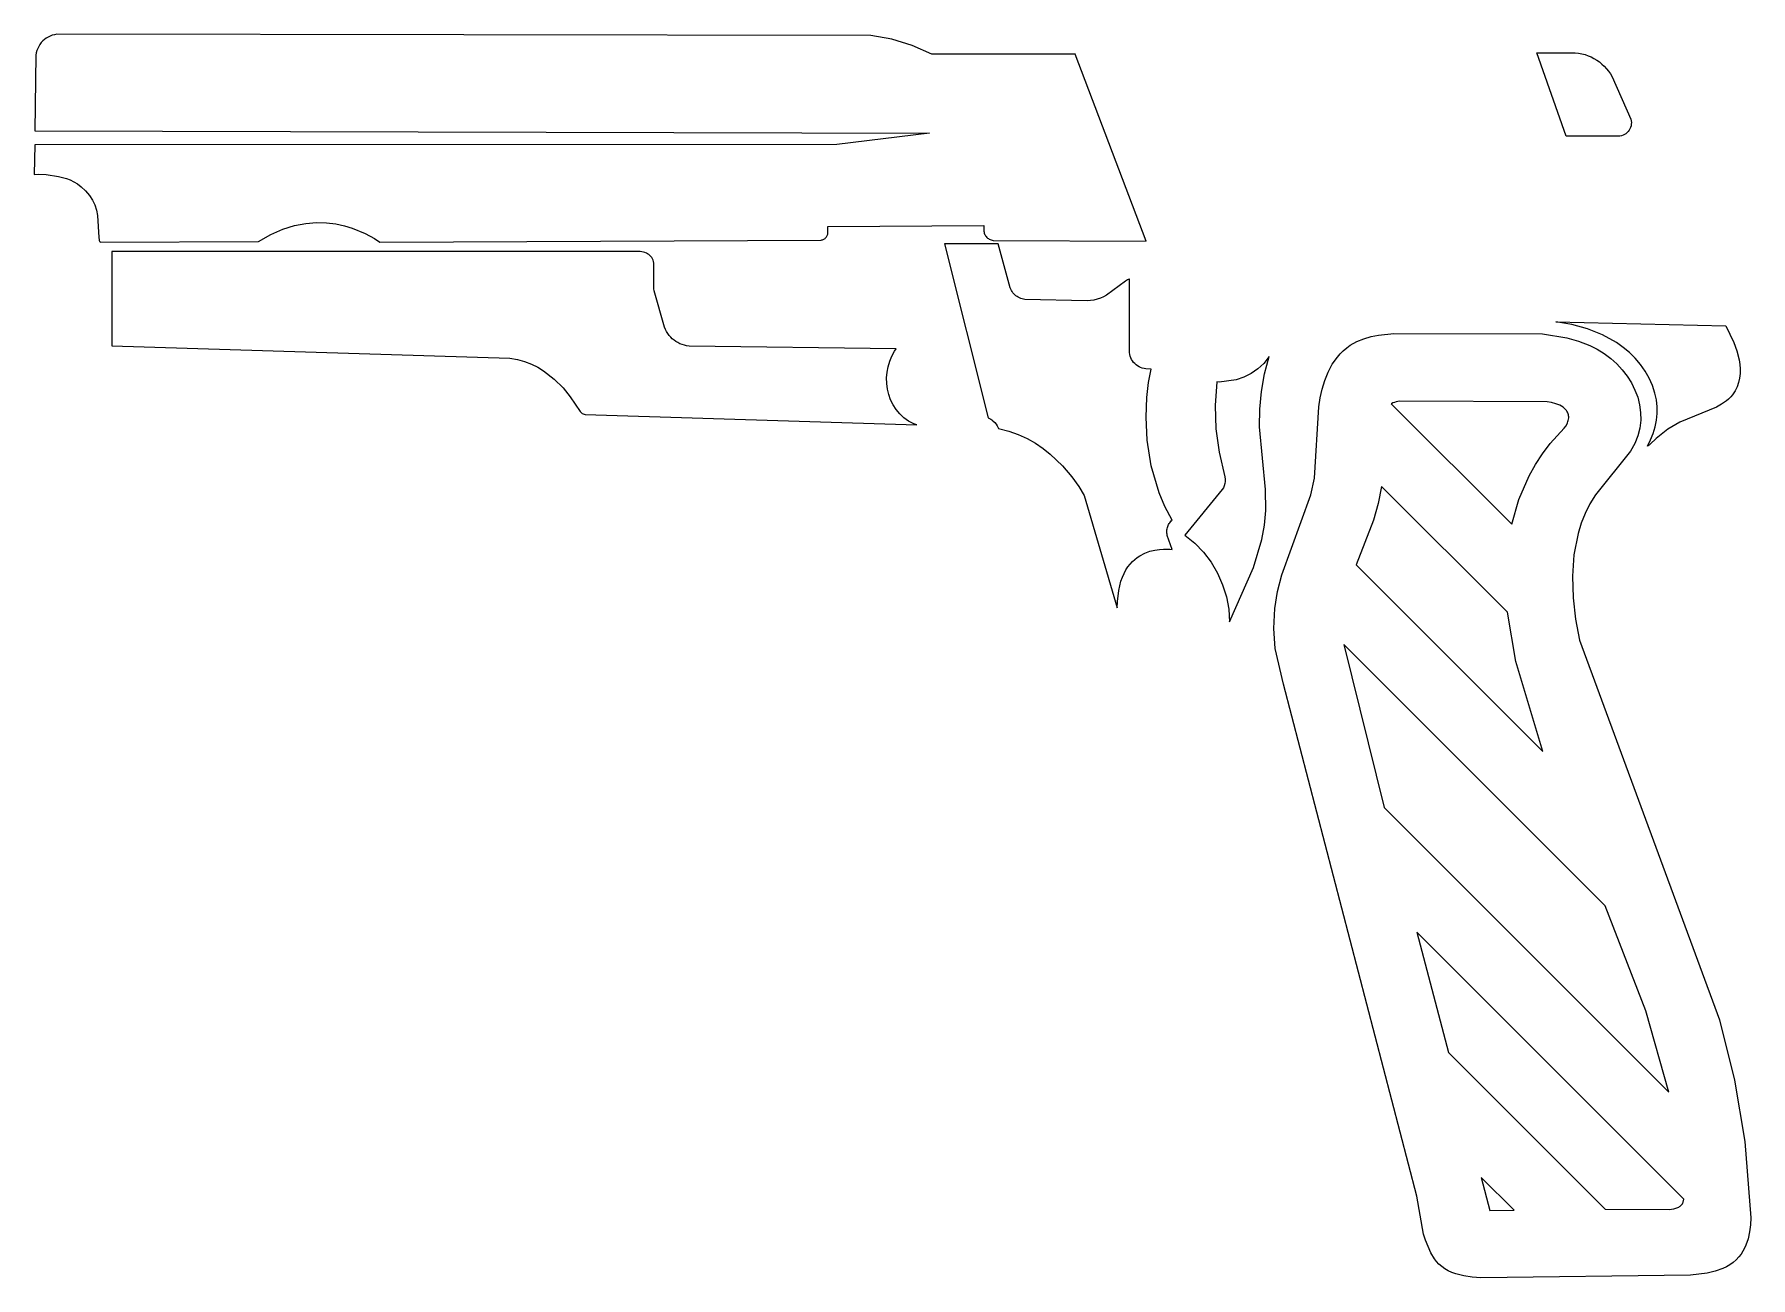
# Model space of a CAD drawing. Header units: metres. Extents: x 33 to 150, y -135 to -51.
import ezdxf

# ---------------------------------------------------------------- set-up
doc = ezdxf.new("R2010")
doc.units = ezdxf.units.M

msp = doc.modelspace()

# ---------------------------------------------------------------- linework, layer by layer
for points in [[(103.780336, -51.876706), (93.989652, -51.876706), (92.65158, -51.284378), (91.257374, -50.856642), (89.822528, -50.597308), (34.25571, -50.518314), (34.097468, -50.54219), (33.944814, -50.581052), (33.798256, -50.634138), (33.65881, -50.700686), (33.527238, -50.779934), (33.404048, -50.87112), (33.290256, -50.973228), (33.186624, -51.08575), (33.093914, -51.20767), (33.013142, -51.33848), (32.944816, -51.477164), (32.889952, -51.62296), (32.849058, -51.775106), (32.82315, -51.93284), (32.752538, -57.115202), (93.828616, -57.260998), (87.495126, -58.035952), (32.741108, -58.055002), (32.716724, -60.084716), (32.981138, -60.064142), (33.514792, -60.078366), (34.370772, -60.21578), (34.902648, -60.35675), (35.155886, -60.45454), (35.40506, -60.57773), (35.653472, -60.731654), (35.904678, -60.921646), (36.21532, -61.20892), (36.472876, -61.511688), (36.680648, -61.830712), (36.84143, -62.167008), (36.95827, -62.521338), (37.034216, -62.894464), (37.1094, -64.394588), (37.135054, -64.541654), (37.15131, -64.60109), (37.160454, -64.626236), (37.17036, -64.647826), (37.181028, -64.665606), (37.186616, -64.672972), (37.192458, -64.679322), (37.1983, -64.684656), (37.204396, -64.688974), (37.210746, -64.692022), (37.21735, -64.6938), (48.024034, -64.65443), (48.870108, -64.171068), (49.691798, -63.81369), (50.485294, -63.569342), (51.246024, -63.424816), (51.970178, -63.366904), (52.653184, -63.382652), (53.290978, -63.459106), (53.879496, -63.583058), (54.41442, -63.7413), (55.306976, -64.108838), (55.935118, -64.457072), (56.30799, -64.714374), (86.41969, -64.560958), (86.471252, -64.55283), (86.520782, -64.539876), (86.56828, -64.52235), (86.613492, -64.500506), (86.656164, -64.474344), (86.696042, -64.444372), (86.732872, -64.410844), (86.7664, -64.374014), (86.796118, -64.334136), (86.822026, -64.291464), (86.84387, -64.245998), (86.861142, -64.198246), (86.873842, -64.148462), (86.881716, -64.0969), (86.88451, -63.628524), (97.532698, -63.56731), (97.536254, -63.948564), (97.547176, -64.019176), (97.564702, -64.087502), (97.588578, -64.15278), (97.61855, -64.21501), (97.654364, -64.273684), (97.695512, -64.328548), (97.741486, -64.379094), (97.792032, -64.425068), (97.846896, -64.465962), (97.90557, -64.501522), (97.9678, -64.53124), (98.033332, -64.555116), (98.101658, -64.572388), (98.172524, -64.583056), (108.624116, -64.629284), (103.779066, -51.876452)], [(137.290048, -57.474612), (135.288528, -51.773328), (137.907522, -51.78171), (138.133582, -51.806602), (138.355324, -51.84775), (138.57224, -51.904392), (138.783314, -51.976274), (138.988038, -52.062634), (139.18565, -52.163218), (139.375388, -52.277518), (139.55649, -52.405026), (139.728194, -52.545234), (139.889992, -52.697888), (140.040868, -52.862226), (140.180314, -53.03774), (140.307314, -53.224176), (140.42136, -53.420772), (141.699234, -56.319166), (141.724888, -56.43245), (141.735556, -56.545226), (141.731746, -56.656478), (141.714474, -56.76519), (141.684248, -56.870092), (141.64183, -56.970168), (141.587982, -57.064402), (141.523466, -57.151524), (141.449044, -57.230518), (141.365224, -57.300368), (141.272768, -57.360058), (141.172438, -57.408318), (141.064996, -57.444132), (140.95095, -57.466484), (137.289794, -57.474104)], [(38.007036, -65.332356), (38.007036, -71.78421), (65.183766, -72.632824), (65.698116, -72.712326), (66.185542, -72.844406), (66.645536, -73.022206), (67.077844, -73.238614), (67.482212, -73.486772), (68.206112, -74.050906), (68.81495, -74.659236), (69.30644, -75.25639), (69.968364, -76.254864), (70.014338, -76.307696), (70.066154, -76.35367), (70.123304, -76.392532), (70.185026, -76.424028), (70.250304, -76.44765), (70.31863, -76.46289), (92.954602, -77.172312), (92.758514, -77.098398), (92.572332, -77.0128), (92.395802, -76.91628), (92.072714, -76.692252), (91.788742, -76.43114), (91.54414, -76.13777), (91.338654, -75.816968), (91.172538, -75.47356), (91.045538, -75.112118), (90.957908, -74.737468), (90.909648, -74.354436), (90.900504, -73.968102), (90.93073, -73.582784), (91.000072, -73.203562), (91.10853, -72.835262), (91.256358, -72.482456), (91.443302, -72.14997), (91.551506, -71.992998), (77.407516, -71.795132), (77.247496, -71.773288), (77.091286, -71.738744), (76.939394, -71.692008), (76.792836, -71.633842), (76.651866, -71.564246), (76.517246, -71.483982), (76.389484, -71.393558), (76.269088, -71.293482), (76.157074, -71.184008), (76.053696, -71.065644), (75.959716, -70.938898), (75.875388, -70.804278), (75.801728, -70.662292), (75.739244, -70.513194), (75.032108, -68.017136), (75.013312, -67.895724), (75.003914, -66.131186), (74.986388, -66.023236), (74.957432, -65.923668), (74.918062, -65.832482), (74.86904, -65.74917), (74.81062, -65.673986), (74.74331, -65.606676), (74.667872, -65.546986), (74.585068, -65.494916), (74.495152, -65.450212), (74.398886, -65.412874), (74.297032, -65.382648), (74.078338, -65.343532), (38.006782, -65.331848)], [(98.509074, -64.82969), (94.843854, -64.82969), (97.831402, -76.703936), (97.921826, -76.74102), (98.005646, -76.785724), (98.082608, -76.836524), (98.152966, -76.891896), (98.274378, -77.01153), (98.371152, -77.133958), (98.444304, -77.248004), (98.495104, -77.343), (98.53422, -77.432154), (99.23272, -77.595222), (99.888294, -77.82306), (100.500434, -78.105508), (101.068632, -78.431898), (101.592888, -78.79207), (102.072948, -79.17561), (102.89921, -79.97063), (103.545386, -80.7339), (104.009444, -81.382362), (104.383332, -82.000852), (106.642916, -89.657682), (106.65587, -89.237566), (106.741214, -88.486742), (106.896662, -87.847424), (106.997246, -87.567008), (107.111546, -87.310976), (107.237784, -87.078566), (107.374944, -86.868508), (107.521502, -86.679786), (107.676188, -86.51113), (107.837478, -86.361524), (108.004102, -86.229952), (108.17479, -86.115398), (108.522516, -85.932518), (108.870242, -85.803994), (109.206538, -85.72119), (109.52099, -85.675216), (109.802422, -85.657436), (110.223808, -85.670644), (110.38332, -85.69071), (110.056676, -84.716874), (110.04042, -84.641182), (110.029752, -84.565236), (110.024926, -84.48929), (110.025688, -84.413344), (110.032038, -84.33816), (110.043976, -84.263738), (110.061248, -84.190586), (110.083854, -84.118704), (110.11154, -84.0486), (110.144306, -83.980528), (110.182406, -83.914996), (110.225332, -83.852004), (110.273084, -83.79206), (110.325916, -83.735418), (110.38332, -83.682332), (109.899704, -82.743294), (109.507274, -81.804764), (108.962952, -79.962756), (108.683806, -78.222602), (108.60405, -76.650342), (108.657136, -75.31227), (108.777024, -74.274426), (108.952284, -73.364852), (108.597954, -73.358248), (108.47324, -73.339198), (108.352844, -73.30821), (108.237528, -73.266046), (108.1278, -73.213214), (108.024168, -73.150476), (107.927648, -73.078086), (107.838494, -72.99706), (107.757468, -72.907906), (107.685332, -72.811386), (107.62234, -72.708008), (107.569508, -72.59828), (107.52709, -72.482964), (107.496102, -72.362568), (107.477052, -72.237854), (107.470448, -67.239388), (107.46232, -67.239642), (107.45343, -67.240658), (107.433872, -67.244722), (107.387644, -67.260216), (107.33278, -67.285108), (107.200192, -67.360292), (105.905046, -68.32219), (105.701846, -68.434966), (105.489756, -68.528946), (105.270554, -68.603876), (105.045256, -68.659248), (104.815132, -68.694554), (104.58196, -68.709794), (100.34016, -68.609972), (100.242624, -68.595748), (100.147628, -68.573904), (100.055426, -68.544694), (99.966272, -68.508372), (99.880674, -68.465192), (99.79914, -68.415662), (99.72167, -68.360036), (99.648772, -68.298314), (99.580954, -68.231004), (99.51847, -68.15836), (99.461828, -68.080636), (99.411282, -67.99834), (99.367086, -67.911472), (99.329748, -67.820286), (98.508058, -64.82969)], [(143.346678, -75.006962), (143.174974, -74.483468), (142.949676, -73.982072), (142.67561, -73.50506), (142.357094, -73.054718), (141.9987, -72.633078), (141.605, -72.24268), (141.180566, -71.885556), (140.72997, -71.563992), (139.767564, -71.027036), (138.742928, -70.619112), (137.675366, -70.327012), (136.584436, -70.137782), (148.18741, -70.41769), (148.72462, -71.548244), (148.942044, -72.13219), (149.09673, -72.734678), (149.142704, -73.044812), (149.163024, -73.35901), (149.156166, -73.673716), (149.120098, -73.984866), (149.053042, -74.28865), (148.95322, -74.581004), (148.8186, -74.858372), (148.647404, -75.116944), (148.51761, -75.27163), (148.377148, -75.413108), (148.227034, -75.542648), (147.900898, -75.770232), (147.547076, -75.963018), (145.05686, -76.988162), (144.236694, -77.479906), (143.424148, -78.109064), (143.020796, -78.500478), (142.9512, -78.556358), (142.879318, -78.60411), (142.842488, -78.624176), (143.054324, -78.196948), (143.22806, -77.76083), (143.36141, -77.316838), (143.452342, -76.865734), (143.49857, -76.40828), (143.497808, -75.945492), (143.448278, -75.478132), (143.34744, -75.006962)], [(117.996716, -94.881954), (117.427502, -92.43822), (117.336824, -91.07424), (117.39245, -89.708482), (117.573806, -88.543892), (117.870732, -87.419434), (119.857774, -81.961482), (120.109234, -80.81518), (120.401588, -75.946762), (120.490234, -75.338432), (120.622568, -74.73315), (120.8024, -74.141076), (121.03354, -73.572624), (121.319798, -73.037954), (121.665238, -72.54748), (121.861326, -72.321928), (122.073416, -72.111362), (122.30227, -71.917052), (122.548396, -71.740268), (122.997976, -71.486268), (123.472448, -71.292212), (123.966986, -71.149718), (124.477018, -71.050658), (125.524514, -70.950074), (135.678672, -70.96506), (137.32891, -71.232522), (138.129772, -71.458582), (138.909044, -71.76008), (139.409424, -72.012048), (139.884404, -72.307958), (140.32992, -72.644), (140.742162, -73.016618), (141.117066, -73.422002), (141.451076, -73.856342), (141.740128, -74.315828), (141.980158, -74.796904), (142.16761, -75.29576), (142.29842, -75.808586), (142.368778, -76.331572), (142.374874, -76.861162), (142.312644, -77.393546), (142.178278, -77.924914), (141.967966, -78.45171), (141.677644, -78.96987), (139.295378, -81.941416), (138.909806, -82.563462), (138.583162, -83.216496), (138.312906, -83.895692), (138.096498, -84.59597), (137.815066, -86.03996), (137.7188, -87.509096), (137.767822, -88.976708), (137.931906, -90.437462), (138.20521, -91.882214), (147.756626, -117.779546), (148.779992, -121.905776), (149.483064, -126.098554), (149.881336, -131.300474), (149.858476, -131.785868), (149.802342, -132.263642), (149.704552, -132.727446), (149.556724, -133.170422), (149.461474, -133.382004), (149.350476, -133.585966), (149.222714, -133.781546), (149.077172, -133.967728), (148.886418, -134.169658), (148.68017, -134.348728), (148.459698, -134.506208), (148.226526, -134.643622), (147.98167, -134.762494), (147.463002, -134.949692), (146.914362, -135.078724), (145.769838, -135.206994), (131.451858, -135.387334), (130.86588, -135.34771), (130.29311, -135.265922), (129.74701, -135.128508), (129.488438, -135.034782), (129.24155, -134.92226), (129.008378, -134.789164), (128.7907, -134.633716), (128.59004, -134.454392), (128.434084, -134.281418), (128.294892, -134.094728), (128.058418, -133.69036), (127.690118, -132.828538), (127.554228, -132.424678), (127.089662, -129.823464), (117.997732, -94.882462)], [(117.020848, -72.515984), (116.657374, -72.986392), (116.235226, -73.356978), (115.776756, -73.665588), (115.282218, -73.912222), (114.751612, -74.097134), (113.603532, -74.251312), (113.450624, -74.247502), (113.334292, -75.843638), (113.381282, -77.443076), (113.591086, -79.029306), (113.99647, -80.734408), (114.010948, -80.884776), (114.00663, -81.03489), (113.984024, -81.182972), (113.943638, -81.327498), (113.886234, -81.46669), (113.812066, -81.599024), (111.263176, -84.701126), (111.929926, -85.246972), (112.525556, -85.869018), (113.044732, -86.556596), (113.482374, -87.299546), (113.832894, -88.087454), (114.090958, -88.909652), (114.250978, -89.75598), (114.307874, -90.61577), (115.939824, -86.917022), (116.514118, -84.997798), (116.69649, -84.01685), (116.791994, -83.020154), (116.772182, -81.59369), (116.358162, -77.319886), (116.36756, -76.101956), (116.48313, -74.889868), (116.702078, -73.69175), (117.021102, -72.515984)], [(133.570472, -83.960462), (134.063232, -82.262472), (134.757414, -80.646778), (135.18261, -79.880714), (135.661146, -79.148178), (136.194038, -78.453234), (137.147808, -77.402182), (137.25398, -77.258672), (137.343388, -77.109066), (137.379964, -77.031596), (137.410444, -76.952602), (137.434066, -76.87183), (137.450068, -76.789026), (137.457942, -76.704444), (137.456926, -76.61783), (137.449814, -76.549504), (137.437622, -76.483972), (137.42035, -76.421234), (137.398506, -76.36129), (137.37209, -76.30414), (137.341356, -76.24953), (137.306558, -76.19746), (137.26795, -76.14793), (137.179812, -76.056236), (137.07872, -75.97394), (136.966198, -75.900534), (136.84377, -75.835764), (136.576054, -75.730608), (136.289034, -75.654916), (135.995664, -75.605386), (125.898656, -75.566016), (125.674628, -75.60691), (125.566424, -75.638914), (125.46203, -75.68057), (125.362208, -75.733656), (125.359414, -75.735688), (125.344174, -75.748642), (125.34138, -75.750674), (133.570472, -83.961224)], [(135.70331, -99.466908), (133.841998, -93.318838), (133.279134, -89.95537), (124.684536, -81.38033), (124.452126, -82.544666), (124.130054, -83.687412), (122.952002, -86.733126), (135.70331, -99.466908)], [(124.86767, -103.301292), (144.29613, -122.72645), (142.715742, -117.179852), (139.957302, -110.011972), (122.106436, -92.17914), (124.867416, -103.301038)], [(139.946634, -130.71475), (144.30756, -130.736848), (144.629632, -130.692398), (144.775682, -130.653536), (144.908778, -130.60172), (144.969738, -130.570478), (145.026634, -130.535426), (145.078958, -130.49631), (145.142712, -130.436366), (145.182082, -130.389122), (145.216372, -130.33756), (145.245582, -130.28168), (145.267426, -130.226816), (145.311114, -130.038856), (127.099314, -111.813848), (129.249424, -120.016524), (139.947396, -130.714496)], [(131.484878, -128.544574), (132.077206, -130.804412), (133.72592, -130.785616), (131.484878, -128.544574)]]:
    msp.add_lwpolyline(points)

doc.saveas('drawing.dxf')
